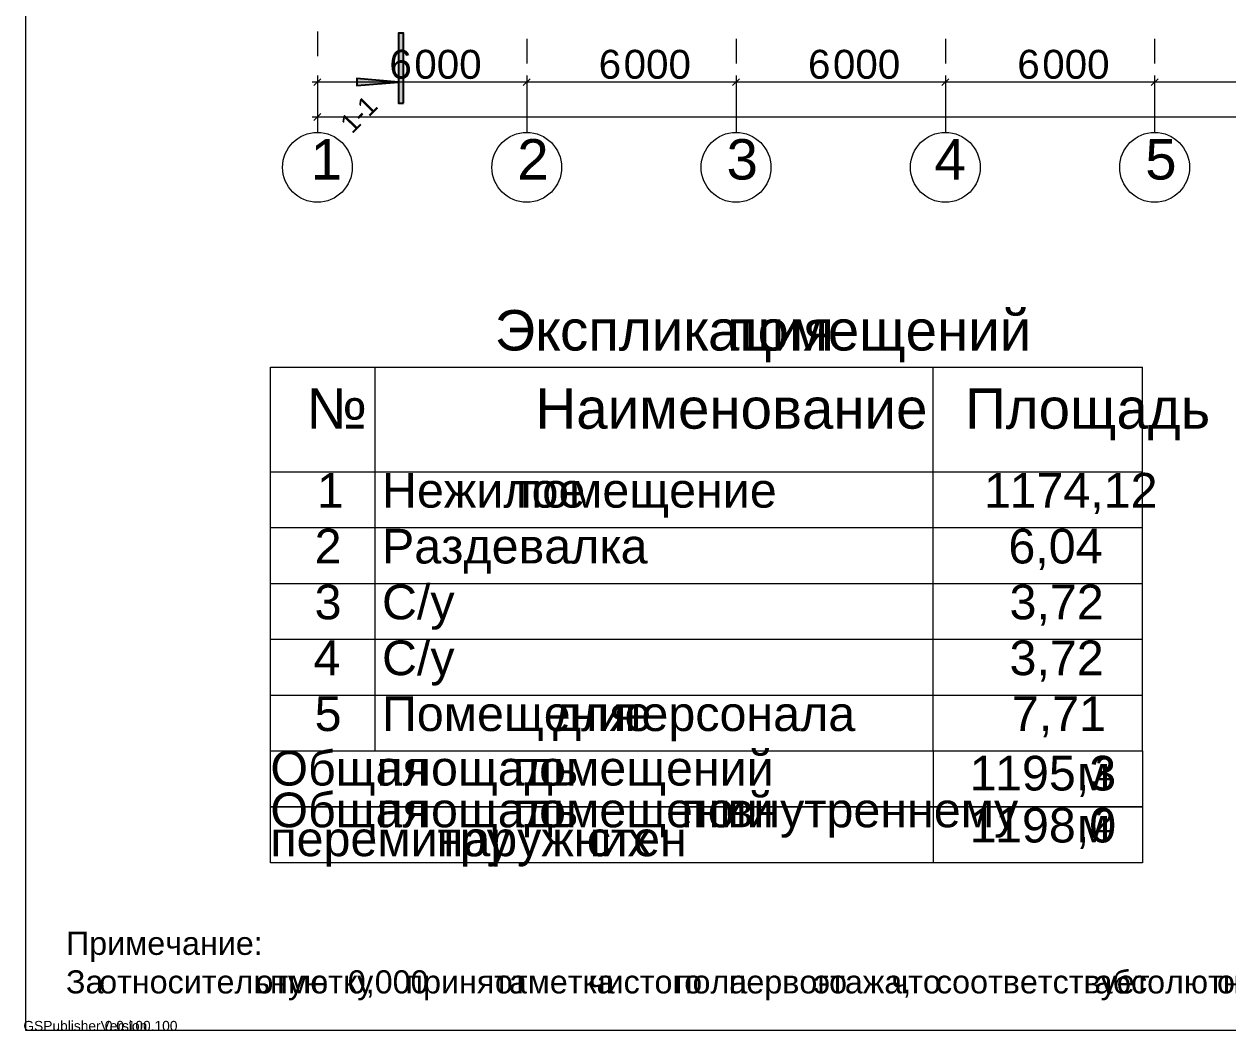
# Model space of a CAD drawing. Extents: x 8 to 21351, y 0 to 420.
# Drawn here: x 19907.5 to 20080, y 4.9 to 149.1 of the extents above; entities that cross this region are included whole.
import ezdxf

# ---------------------------------------------------------------- set-up
doc = ezdxf.new("R2010")
doc.units = 0
doc.styles.add('TEYPDFCAD_TEXT', font='arial.ttf')

msp = doc.modelspace()

# ---------------------------------------------------------------- hatches: boundary and pattern name
for points in [[(19961.87, 137.8), (19961.87, 147.8), (19961.17, 147.8), (19961.17, 137.8)], [(19961.17, 140.8), (19955.17, 141.3), (19955.17, 140.3)]]:
    msp.add_hatch(color=7).paths.add_polyline_path(points)

# ---------------------------------------------------------------- linework, layer by layer
at = {"color": 7, "lineweight": 20}
for p, q in [((19907.71, 291.98), (19907.71, 4.98)), ((19942.79, 44.98), (20067.8, 44.98)), ((19942.79, 36.98), (19942.79, 44.98)), ((20037.79, 44.98), (20037.79, 28.98)), ((20067.8, 44.98), (20067.8, 36.98)), ((20067.8, 36.98), (19942.79, 36.98)), ((19942.79, 36.98), (20067.8, 36.98)), ((19942.79, 28.98), (19942.79, 36.98)), ((20067.8, 36.98), (20067.8, 28.98)), ((20067.8, 28.98), (19942.79, 28.98)), ((19907.71, 4.98), (20302.72, 4.98))]:
    msp.add_line(p, q, dxfattribs=at)
at = {"color": 7, "lineweight": 15}
for p, q in [((19949.53, 148.05), (19949.53, 144.52)), ((19979.53, 146.99), (19979.53, 143.47)), ((20009.53, 146.99), (20009.53, 143.47)), ((20039.53, 146.99), (20039.53, 143.47)), ((20069.53, 146.99), (20069.53, 143.47)), ((19949.53, 141.73), (19949.53, 139.86)), ((19979.53, 141.73), (19979.53, 139.86)), ((19979.53, 141.7), (19979.53, 138.59)), ((20009.53, 141.73), (20009.53, 139.86)), ((20009.53, 141.7), (20009.53, 138.59)), ((20039.53, 141.73), (20039.53, 139.86)), ((20039.53, 141.7), (20039.53, 138.59)), ((20069.53, 141.73), (20069.53, 139.86)), ((20069.53, 141.7), (20069.53, 138.59)), ((19949.53, 140.79), (19948.78, 140.79)), ((19950.03, 141.29), (19949.03, 140.29)), ((19949.53, 141.35), (19949.53, 138.59)), ((19979.53, 140.79), (19949.53, 140.79)), ((19979.03, 140.29), (19980.03, 141.29)), ((20009.53, 140.79), (19979.53, 140.79)), ((20009.03, 140.29), (20010.03, 141.29)), ((20039.53, 140.79), (20009.53, 140.79)), ((20039.03, 140.29), (20040.03, 141.29)), ((20069.53, 140.79), (20039.53, 140.79)), ((20069.03, 140.29), (20070.03, 141.29)), ((20099.53, 140.79), (20069.53, 140.79)), ((19949.53, 138.59), (19949.53, 133.59)), ((19979.53, 138.59), (19979.53, 133.59)), ((20009.53, 138.59), (20009.53, 133.59)), ((20039.53, 138.59), (20039.53, 133.59)), ((20069.53, 138.59), (20069.53, 133.59)), ((19949.53, 136.73), (19949.53, 134.86)), ((19949.53, 135.79), (19948.78, 135.79)), ((19950.03, 136.29), (19949.03, 135.29)), ((20279.53, 135.79), (19949.53, 135.79)), ((19942.79, 99.98), (19957.79, 99.98)), ((19942.79, 84.98), (19942.79, 99.98)), ((19957.79, 99.98), (20037.79, 99.98)), ((19957.79, 84.98), (19957.79, 99.98)), ((20037.79, 99.98), (20067.79, 99.98)), ((20037.79, 84.98), (20037.79, 99.98)), ((20067.79, 84.98), (20067.79, 99.98)), ((19942.79, 84.98), (19957.79, 84.98)), ((19942.79, 76.98), (19942.79, 84.98)), ((19957.79, 84.98), (20037.79, 84.98)), ((19957.79, 76.98), (19957.79, 84.98)), ((20037.79, 84.98), (20067.79, 84.98)), ((20037.79, 76.98), (20037.79, 84.98)), ((20067.79, 76.98), (20067.79, 84.98)), ((19942.79, 76.98), (19957.79, 76.98)), ((19942.79, 68.98), (19942.79, 76.98)), ((19957.79, 76.98), (20037.79, 76.98)), ((19957.79, 68.98), (19957.79, 76.98)), ((20037.79, 76.98), (20067.79, 76.98)), ((20037.79, 68.98), (20037.79, 76.98)), ((20067.79, 68.98), (20067.79, 76.98)), ((19942.79, 68.98), (19957.79, 68.98)), ((19942.79, 60.98), (19942.79, 68.98)), ((19957.79, 68.98), (20037.79, 68.98)), ((19957.79, 60.98), (19957.79, 68.98)), ((20037.79, 68.98), (20067.79, 68.98)), ((20037.79, 60.98), (20037.79, 68.98)), ((20067.79, 60.98), (20067.79, 68.98)), ((19942.79, 60.98), (19957.79, 60.98)), ((19942.79, 52.98), (19942.79, 60.98)), ((19957.79, 60.98), (20037.79, 60.98)), ((19957.79, 52.98), (19957.79, 60.98)), ((20037.79, 60.98), (20067.79, 60.98)), ((20037.79, 52.98), (20037.79, 60.98)), ((20067.79, 52.98), (20067.79, 60.98)), ((19942.79, 52.98), (19957.79, 52.98)), ((19942.79, 44.98), (19942.79, 52.98)), ((19957.79, 52.98), (20037.79, 52.98)), ((19957.79, 44.98), (19957.79, 52.98)), ((20037.79, 52.98), (20067.79, 52.98)), ((20037.79, 44.98), (20037.79, 52.98)), ((20067.79, 44.98), (20067.79, 52.98)), ((19942.79, 44.98), (19957.79, 44.98)), ((19957.79, 44.98), (20037.79, 44.98)), ((20037.79, 44.98), (20067.79, 44.98))]:
    msp.add_line(p, q, dxfattribs=at)
at = {"color": 7, "lineweight": 5}
for p, q in [((19961.17, 137.8), (19961.17, 147.8)), ((19961.17, 147.8), (19961.87, 147.8)), ((19961.87, 147.8), (19961.87, 137.8)), ((19955.17, 140.8), (19949.17, 140.8)), ((19955.17, 140.3), (19955.17, 141.3)), ((19955.17, 141.3), (19961.17, 140.8)), ((19961.17, 140.8), (19955.17, 140.3)), ((19961.87, 137.8), (19961.17, 137.8))]:
    msp.add_line(p, q, dxfattribs=at)
at = {"color": 7}
for points in [[(19961.87, 137.8), (19961.87, 147.8), (19961.17, 147.8), (19961.17, 137.8)], [(19961.17, 140.8), (19955.17, 141.3), (19955.17, 140.3)]]:
    msp.add_lwpolyline(points, close=True, dxfattribs=at)
at = {"color": 7, "lineweight": 15}
for centre in [(19949.53, 128.59), (19979.53, 128.59), (20009.53, 128.59), (20039.53, 128.59), (20069.53, 128.59)]:
    msp.add_circle(centre, 5, dxfattribs=at)

# ---------------------------------------------------------------- texts
at = {"color": 7, "style": 'TEYPDFCAD_TEXT'}
for s, height, rotation, p in [('6', 4.14, -0.0974, (19959.84, 141.29)), ('000', 4.138, -0.0974, (19963.42, 141.29)), ('6', 4.14, -0.0974, (19989.84, 141.29)), ('000', 4.138, -0.0974, (19993.42, 141.29)), ('6', 4.14, -0.0974, (20019.84, 141.29)), ('000', 4.138, -0.0974, (20023.42, 141.29)), ('6', 4.14, -0.0974, (20049.84, 141.29)), ('000', 4.138, -0.0974, (20053.42, 141.29)), ('1-1', 2.741, 45.1534, (19954.48, 133.26))]:
    msp.add_text(s, height=height, rotation=rotation, dxfattribs=at).set_placement(p)
for s, height, p in [('1', 5.79, (19948.56, 126.84)), ('2', 5.79, (19978.18, 126.84)), ('3', 5.79, (20008.18, 126.84)), ('4', 5.79, (20037.98, 126.84)), ('5', 5.79, (20068.18, 126.84)), ('Экспликация', 5.7926, (19974.95, 102.35)), ('помещений', 5.793, (20008.24, 102.35)), ('№', 5.79, (19947.97, 91.15)), ('Наименование', 5.7926, (19980.79, 91.15)), ('Площадь', 5.793, (20042.36, 91.15)), ('1', 4.97, (19949.46, 79.84)), ('Нежилое', 4.967, (19958.79, 79.84)), ('1', 4.97, (20045.09, 79.84)), ('174,12', 4.967, (20048.73, 79.84)), ('помещение', 4.967, (19977.99, 79.84)), ('2', 4.97, (19949.13, 71.84)), ('Раздевалка', 4.967, (19958.79, 71.84)), ('6,04', 4.967, (20048.57, 71.84)), ('С/у', 4.967, (19958.79, 63.84)), ('3', 4.97, (19949.13, 63.84)), ('3,72', 4.967, (20048.73, 63.84)), ('4', 4.97, (19948.96, 55.84)), ('С/у', 4.967, (19958.79, 55.84)), ('3,72', 4.967, (20048.73, 55.84)), ('5', 4.97, (19949.13, 47.84)), ('Помещение', 4.967, (19958.79, 47.84)), ('7,71', 4.967, (20049.06, 47.84)), ('для', 4.967, (19983.28, 47.84)), ('персонала', 4.967, (19992.22, 47.84)), ('Общая', 4.967, (19942.79, 40.03)), ('помещений', 4.967, (19977.55, 40.03)), ('площадь', 4.967, (19958.01, 40.03)), ('1', 4.97, (20043.01, 39.32)), ('195,3', 4.967, (20046.65, 39.32)), ('2', 3.28, (20061.05, 40.76)), ('м', 4.97, (20058.4, 39.32)), ('Общая', 4.967, (19942.79, 34.05)), ('помещений', 4.967, (19977.55, 34.05)), ('площадь', 4.967, (19958.01, 34.05)), ('по', 4.967, (20001.71, 34.05)), ('внутреннему', 4.9671, (20008.33, 34.05)), ('1', 4.97, (20043.01, 31.87)), ('198,0', 4.967, (20046.65, 31.87)), ('2', 3.28, (20061.05, 33.31)), ('м', 4.97, (20058.4, 31.87)), ('перемитру', 4.967, (19942.79, 29.91)), ('наружних', 4.967, (19966.62, 29.91)), ('стен', 4.967, (19988.14, 29.91)), ('Примечание:', 3.3091, (19913.5, 15.77)), ('абсолютной', 3.309, (20060.92, 10.25)), ('За', 3.309, (19913.5, 10.25)), ('относительную', 3.3091, (19918.25, 10.25)), ('отметку', 3.309, (19940.65, 10.25)), ('0,000', 3.309, (19953.89, 10.25)), ('принята', 3.309, (19962.17, 10.25)), ('отметка', 3.309, (19974.97, 10.25)), ('чистого', 3.309, (19988.43, 10.25)), ('пола', 3.309, (20000.79, 10.25)), ('первого', 3.309, (20008.51, 10.25)), ('этажа,', 3.309, (20020.65, 10.25)), ('что', 3.309, (20031.79, 10.25)), ('соответствует', 3.3091, (20038.19, 10.25)), ('отметке', 3.309, (20078.47, 10.25))]:
    msp.add_text(s, height=height, dxfattribs=at).set_placement(p)
at = {"color": 0, "true_color": 0xffffff, "style": 'TEYPDFCAD_TEXT'}
for s, p in [('GSPublisherVersion', (19907.39, 4.9)), ('0.0.100.100', (19919.06, 4.9))]:
    msp.add_text(s, height=1.4111, dxfattribs=at).set_placement(p)

doc.saveas('drawing.dxf')
